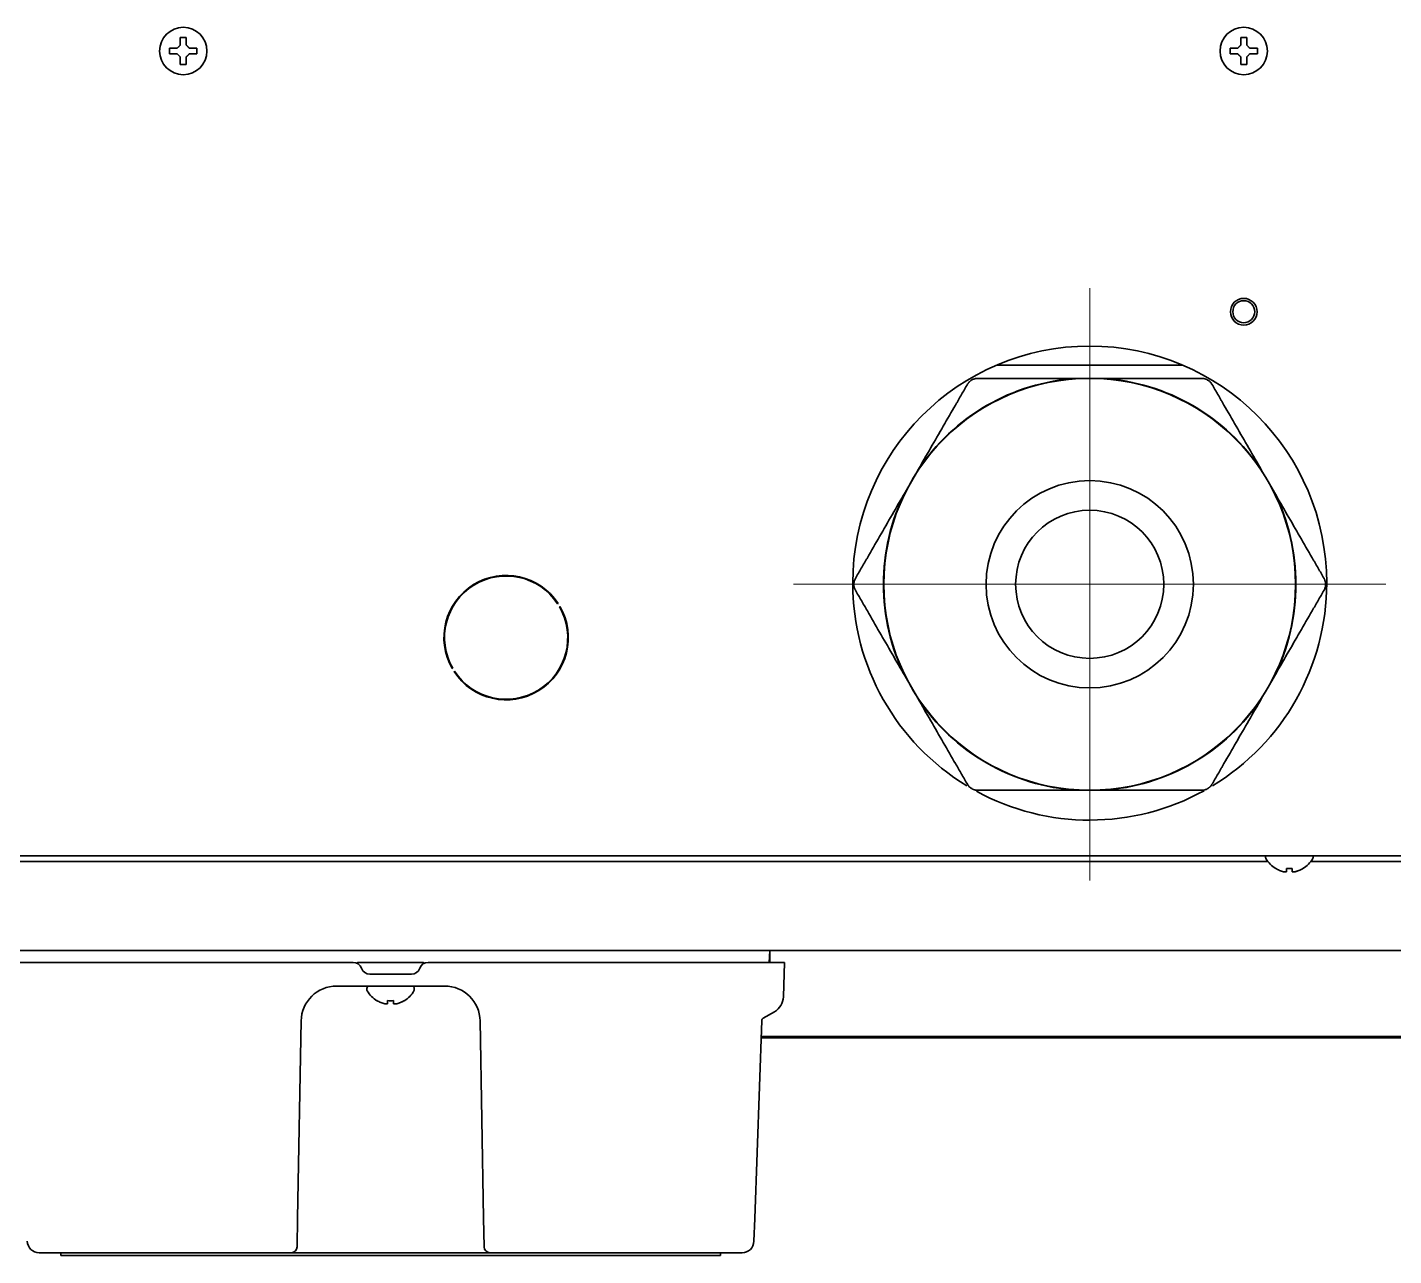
# Model space of a CAD drawing. Extents: x 5997 to 10491, y -672 to 3388.
# Drawn here: x 8851.8 to 9082.4, y 2362 to 2569.3 of the extents above; entities that cross this region are included whole.
import ezdxf

# ---------------------------------------------------------------- set-up
doc = ezdxf.new("R2010")
doc.units = 0
doc.header["$LTSCALE"] = 5
doc.layers.get('0').update_dxf_attribs({"linetype": 'CONTINUOUS', "lineweight": 0})
doc.layers.add('1', color=7, linetype='CONTINUOUS', true_color=0xffffff)

msp = doc.modelspace()

# ---------------------------------------------------------------- linework, layer by layer
at = {"color": 1}
for p, q in [((9031.07, 2525.33), (9031.07, 2425.33)), ((8981.07, 2475.33), (9081.07, 2475.33))]:
    msp.add_line(p, q, dxfattribs=at)
at = {"layer": '1', "color": 7, "linetype": 'Continuous', "lineweight": 35}
for p, q in [((8875.77, 2565.33), (8875.77, 2565.83)), ((8875.77, 2564.83), (8875.77, 2565.33)), ((8880.37, 2565.83), (8880.37, 2565.33)), ((8880.37, 2565.33), (8880.37, 2564.83)), ((9054.77, 2565.33), (9054.77, 2565.83)), ((9054.77, 2564.83), (9054.77, 2565.33)), ((9059.37, 2565.83), (9059.37, 2565.33)), ((9059.37, 2565.33), (9059.37, 2564.83)), ((9046.74, 2512.33), (9015.38, 2512.33)), ((9031.07, 2510.08), (9028.92, 2510.08)), ((9033.22, 2510.08), (9031.07, 2510.08)), ((9002.05, 2494.56), (9000.98, 2492.7)), ((9061.17, 2492.7), (9060.09, 2494.56)), ((9000.98, 2492.7), (8999.9, 2490.84)), ((9062.24, 2490.84), (9061.17, 2492.7)), ((8941.26, 2472.05), (8941.34, 2472.1)), ((8941.66, 2471.59), (8941.57, 2471.53)), ((8923.46, 2461.11), (8923.55, 2461.16)), ((8923.86, 2460.65), (8923.78, 2460.59)), ((8999.9, 2459.81), (9000.98, 2457.95)), ((9061.17, 2457.95), (9062.24, 2459.81)), ((9000.98, 2457.95), (9002.05, 2456.09)), ((9060.09, 2456.09), (9061.17, 2457.95)), ((9028.92, 2440.58), (9031.07, 2440.58)), ((9031.07, 2440.58), (9033.22, 2440.58)), ((9231.07, 2429.53), (8663.37, 2429.53)), ((9061.16, 2428.53), (8697.19, 2428.53)), ((9060.79, 2429.53), (9060.77, 2429.43)), ((9060.77, 2429.43), (9060.77, 2429.23)), ((9196.57, 2428.53), (9068.38, 2428.53)), ((9068.77, 2429.43), (9068.76, 2429.53)), ((9068.77, 2429.23), (9068.77, 2429.43)), ((9062.47, 2427.35), (9062.47, 2427.38)), ((9067.07, 2427.38), (9067.07, 2427.35)), ((9198.07, 2413.53), (8665.42, 2413.53)), ((8977.07, 2413.53), (8976.97, 2411.53)), ((8977.1, 2413.53), (8977.07, 2411.53)), ((8848.57, 2411.53), (8906.74, 2411.53)), ((8907.77, 2411.53), (8918.37, 2411.53)), ((8919.4, 2411.53), (8977.57, 2411.53)), ((8977.57, 2411.53), (8979.57, 2411.53)), ((8979.37, 2405.69), (8979.57, 2411.53)), ((8909.57, 2409.53), (8916.57, 2409.53)), ((8903.97, 2407.53), (8922.18, 2407.53)), ((8909.07, 2407.13), (8909.07, 2406.93)), ((8917.07, 2406.93), (8917.07, 2407.13)), ((8910.77, 2405.05), (8910.77, 2405.08)), ((8915.37, 2405.08), (8915.37, 2405.05)), ((8975.98, 2402.11), (8977.87, 2403.2)), ((8897.37, 2368.33), (8897.97, 2401.63)), ((8928.18, 2401.63), (8928.77, 2368.33)), ((8974.53, 2368.32), (8975.73, 2401.69)), ((9201.73, 2398.78), (8975.58, 2398.78)), ((9201.73, 2399.04), (8975.59, 2399.04)), ((8897.29, 2363.51), (8897.37, 2368.33)), ((8928.77, 2368.33), (8928.86, 2363.51)), ((8974.39, 2364.46), (8974.53, 2368.32)), ((8896.29, 2362.53), (8853.75, 2362.53)), ((8857.39, 2362.03), (8857.39, 2362.53)), ((8903.29, 2362.53), (8896.29, 2362.53)), ((8922.86, 2362.53), (8903.29, 2362.53)), ((8929.86, 2362.53), (8922.86, 2362.53)), ((8972.4, 2362.53), (8929.86, 2362.53)), ((8968.76, 2362.03), (8968.76, 2362.53))]:
    msp.add_line(p, q, dxfattribs=at)
for centre, radius in [((8878.07, 2565.33), 4), ((9057.07, 2565.33), 4), ((9057.07, 2521.33), 1.85), ((9031.07, 2475.33), 34.75), ((9031.07, 2475.33), 17.5), ((9031.07, 2475.33), 12.5)]:
    msp.add_circle(centre, radius, dxfattribs=at)
for centre, radius, start, end in [((9057.07, 2521.33), 2.25, 0, 180), ((9057.07, 2521.33), 2.25, 180, 0), ((9031.07, 2475.53), 40, 0, 180), ((9031.07, 2475.33), 34.82, 93.5403, 146.4597), ((9031.07, 2475.33), 34.82, 33.5403, 86.4597), ((9031.07, 2475.33), 34.82, 153.5403, 206.4597), ((9031.07, 2475.33), 34.82, 333.5403, 26.4597), ((8932.57, 2466.33), 10.5, 33.3443, 209.8169), ((8932.57, 2466.33), 10.4, 33.3601, 209.7987), ((9031.07, 2475.53), 40, 180, 238.7925), ((9031.07, 2475.53), 40, 301.1878, 0), ((8932.57, 2466.33), 10.5, 213.0914, 30.0698), ((8932.57, 2466.33), 10.4, 213.1047, 30.0541), ((9031.07, 2475.33), 34.82, 213.5403, 266.4597), ((9031.07, 2475.33), 34.82, 273.5403, 326.4597), ((9031.07, 2475.53), 40, 241.4334, 298.8394), ((9061.17, 2429.23), 0.4, 180, 210.3012), ((9064.97, 2431.45), 4.8, 210.3012, 238.6273), ((9064.57, 2431.45), 4.8, 301.3727, 329.6988), ((9068.37, 2429.23), 0.4, 329.6988, 0), ((8906.74, 2410.03), 1.5, 19.4712, 90), ((8907.77, 2410.83), 0.7, 90, 125.9212), ((8909.57, 2411.03), 1.5, 199.4712, 270), ((8916.57, 2411.03), 1.5, 270, 340.5288), ((8919.4, 2410.03), 1.5, 90, 160.5288), ((8918.37, 2410.83), 0.7, 54.0788, 90), ((8903.97, 2401.53), 6, 90, 179), ((8909.47, 2407.13), 0.4, 90, 180), ((8909.47, 2406.93), 0.4, 180, 210.3012), ((8913.27, 2409.15), 4.8, 210.3012, 238.6273), ((8912.87, 2409.15), 4.8, 301.3727, 329.6988), ((8916.67, 2407.13), 0.4, 0, 90), ((8916.67, 2406.93), 0.4, 329.6988, 0), ((8922.18, 2401.53), 6, 1, 90), ((8976.37, 2405.8), 3, 300, 358), ((8976.23, 2401.67), 0.5, 120, 178), ((8853.75, 2364.53), 2, 182, 270), ((8972.4, 2364.53), 2, 270, 358), ((8896.29, 2363.53), 1, 270, 359), ((8929.86, 2363.53), 1, 181, 270)]:
    msp.add_arc(centre, radius, start, end, dxfattribs=at)
for points in [[(8877.57, 2566.33), (8877.57, 2566.38), (8877.57, 2566.49), (8877.57, 2566.65), (8877.57, 2566.81), (8877.57, 2566.96), (8877.57, 2567.12), (8877.57, 2567.27), (8877.57, 2567.44), (8877.57, 2567.56), (8877.57, 2567.63)], [(8877.57, 2567.63), (8877.74, 2567.63), (8878.07, 2567.63), (8878.41, 2567.63), (8878.57, 2567.63)], [(9056.57, 2566.33), (9056.57, 2566.38), (9056.57, 2566.49), (9056.57, 2566.65), (9056.57, 2566.81), (9056.57, 2566.96), (9056.57, 2567.12), (9056.57, 2567.27), (9056.57, 2567.44), (9056.57, 2567.56), (9056.57, 2567.63)], [(9056.57, 2567.63), (9056.74, 2567.63), (9057.07, 2567.63), (9057.41, 2567.63), (9057.57, 2567.63)], [(8877.07, 2564.83), (8877.02, 2564.83), (8876.91, 2564.83), (8876.75, 2564.83), (8876.59, 2564.83), (8876.43, 2564.83), (8876.28, 2564.83), (8876.13, 2564.83), (8875.96, 2564.83), (8875.84, 2564.83), (8875.77, 2564.83)], [(8877.07, 2565.83), (8877.1, 2565.85), (8877.14, 2565.9), (8877.22, 2565.97), (8877.29, 2566.04), (8877.36, 2566.11), (8877.43, 2566.18), (8877.5, 2566.25), (8877.55, 2566.3), (8877.57, 2566.33)], [(8877.57, 2564.33), (8877.55, 2564.35), (8877.5, 2564.4), (8877.42, 2564.48), (8877.35, 2564.55), (8877.28, 2564.62), (8877.21, 2564.69), (8877.14, 2564.76), (8877.1, 2564.8), (8877.07, 2564.83)], [(8878.57, 2566.33), (8878.6, 2566.3), (8878.65, 2566.25), (8878.72, 2566.18), (8878.8, 2566.1), (8878.87, 2566.03), (8878.93, 2565.96), (8879, 2565.9), (8879.05, 2565.85), (8879.07, 2565.83)], [(8879.07, 2564.83), (8879.05, 2564.8), (8879, 2564.75), (8878.93, 2564.68), (8878.86, 2564.61), (8878.79, 2564.54), (8878.72, 2564.47), (8878.64, 2564.4), (8878.6, 2564.35), (8878.57, 2564.33)], [(8879.07, 2565.83), (8879.13, 2565.83), (8879.24, 2565.83), (8879.4, 2565.83), (8879.56, 2565.83), (8879.71, 2565.83), (8879.86, 2565.83), (8880.02, 2565.83), (8880.19, 2565.83), (8880.31, 2565.83), (8880.37, 2565.83)], [(9056.07, 2564.83), (9056.02, 2564.83), (9055.91, 2564.83), (9055.75, 2564.83), (9055.59, 2564.83), (9055.43, 2564.83), (9055.28, 2564.83), (9055.13, 2564.83), (9054.96, 2564.83), (9054.84, 2564.83), (9054.77, 2564.83)], [(9056.07, 2565.83), (9056.1, 2565.85), (9056.14, 2565.9), (9056.22, 2565.97), (9056.29, 2566.04), (9056.36, 2566.11), (9056.43, 2566.18), (9056.5, 2566.25), (9056.55, 2566.3), (9056.57, 2566.33)], [(9056.57, 2564.33), (9056.55, 2564.35), (9056.5, 2564.4), (9056.42, 2564.48), (9056.35, 2564.55), (9056.28, 2564.62), (9056.21, 2564.69), (9056.14, 2564.76), (9056.1, 2564.8), (9056.07, 2564.83)], [(9057.57, 2566.33), (9057.6, 2566.3), (9057.65, 2566.25), (9057.72, 2566.18), (9057.8, 2566.1), (9057.87, 2566.03), (9057.93, 2565.96), (9058, 2565.9), (9058.05, 2565.85), (9058.07, 2565.83)], [(9058.07, 2564.83), (9058.05, 2564.8), (9058, 2564.75), (9057.93, 2564.68), (9057.86, 2564.61), (9057.79, 2564.54), (9057.72, 2564.47), (9057.64, 2564.4), (9057.6, 2564.35), (9057.57, 2564.33)], [(9058.07, 2565.83), (9058.13, 2565.83), (9058.24, 2565.83), (9058.4, 2565.83), (9058.56, 2565.83), (9058.71, 2565.83), (9058.86, 2565.83), (9059.02, 2565.83), (9059.19, 2565.83), (9059.31, 2565.83), (9059.37, 2565.83)], [(8878.57, 2563.03), (8878.41, 2563.03), (8878.07, 2563.03), (8877.74, 2563.03), (8877.57, 2563.03)], [(8878.57, 2564.33), (8878.57, 2564.27), (8878.57, 2564.16), (8878.57, 2564), (8878.57, 2563.84), (8878.57, 2563.69), (8878.57, 2563.54), (8878.57, 2563.38), (8878.57, 2563.21), (8878.57, 2563.09), (8878.57, 2563.03)], [(9057.57, 2563.03), (9057.41, 2563.03), (9057.07, 2563.03), (9056.74, 2563.03), (9056.57, 2563.03)], [(9057.57, 2564.33), (9057.57, 2564.27), (9057.57, 2564.16), (9057.57, 2564), (9057.57, 2563.84), (9057.57, 2563.69), (9057.57, 2563.54), (9057.57, 2563.38), (9057.57, 2563.21), (9057.57, 2563.09), (9057.57, 2563.03)], [(9063.77, 2426.83), (9063.8, 2426.83), (9063.84, 2426.82), (9063.92, 2426.82), (9063.99, 2426.81), (9064.06, 2426.81), (9064.13, 2426.82), (9064.2, 2426.82), (9064.25, 2426.83), (9064.27, 2426.83)], [(9064.27, 2426.83), (9064.27, 2426.84), (9064.27, 2426.87), (9064.27, 2426.92), (9064.27, 2426.98), (9064.27, 2427.04), (9064.27, 2427.11), (9064.27, 2427.18), (9064.27, 2427.27), (9064.27, 2427.34), (9064.27, 2427.38)], [(9064.27, 2427.38), (9064.44, 2427.36), (9064.77, 2427.34), (9065.11, 2427.36), (9065.27, 2427.38)], [(9065.27, 2426.83), (9065.3, 2426.83), (9065.35, 2426.82), (9065.42, 2426.82), (9065.5, 2426.81), (9065.57, 2426.81), (9065.63, 2426.82), (9065.7, 2426.82), (9065.75, 2426.83), (9065.77, 2426.83)], [(9065.77, 2426.83), (9065.83, 2426.84), (9065.94, 2426.87), (9066.1, 2426.92), (9066.26, 2426.98), (9066.41, 2427.04), (9066.56, 2427.11), (9066.72, 2427.18), (9066.89, 2427.27), (9067.01, 2427.34), (9067.07, 2427.38)], [(8912.07, 2404.53), (8912.1, 2404.53), (8912.14, 2404.52), (8912.22, 2404.52), (8912.29, 2404.51), (8912.36, 2404.51), (8912.43, 2404.52), (8912.5, 2404.52), (8912.55, 2404.53), (8912.57, 2404.53)], [(8912.57, 2404.53), (8912.57, 2404.54), (8912.57, 2404.57), (8912.57, 2404.62), (8912.57, 2404.68), (8912.57, 2404.74), (8912.57, 2404.81), (8912.57, 2404.88), (8912.57, 2404.97), (8912.57, 2405.04), (8912.57, 2405.08)], [(8912.57, 2405.08), (8912.74, 2405.06), (8913.07, 2405.04), (8913.41, 2405.06), (8913.57, 2405.08)], [(8913.57, 2404.53), (8913.6, 2404.53), (8913.65, 2404.52), (8913.72, 2404.52), (8913.8, 2404.51), (8913.87, 2404.51), (8913.93, 2404.52), (8914, 2404.52), (8914.05, 2404.53), (8914.07, 2404.53)], [(8914.07, 2404.53), (8914.13, 2404.54), (8914.24, 2404.57), (8914.4, 2404.62), (8914.56, 2404.68), (8914.71, 2404.74), (8914.86, 2404.81), (8915.02, 2404.88), (8915.19, 2404.97), (8915.31, 2405.04), (8915.37, 2405.08)]]:
    msp.add_open_spline(points, degree=3, dxfattribs=at)
for points, knots in [([(8878.57, 2567.63), (8878.57, 2567.42), (8878.57, 2567.21), (8878.57, 2566.89), (8878.57, 2566.78), (8878.57, 2566.55), (8878.57, 2566.44), (8878.57, 2566.33)], [0, 0, 0, 0, 0.5, 0.5, 0.75, 0.75, 1, 1, 1, 1]), ([(9057.57, 2567.63), (9057.57, 2567.42), (9057.57, 2567.21), (9057.57, 2566.89), (9057.57, 2566.78), (9057.57, 2566.55), (9057.57, 2566.44), (9057.57, 2566.33)], [0, 0, 0, 0, 0.5, 0.5, 0.75, 0.75, 1, 1, 1, 1]), ([(8875.77, 2565.83), (8875.98, 2565.83), (8876.19, 2565.83), (8876.51, 2565.83), (8876.62, 2565.83), (8876.84, 2565.83), (8876.96, 2565.83), (8877.07, 2565.83)], [0, 0, 0, 0, 0.5, 0.5, 0.75, 0.75, 1, 1, 1, 1]), ([(8880.37, 2564.83), (8880.17, 2564.83), (8879.96, 2564.83), (8879.64, 2564.83), (8879.53, 2564.83), (8879.3, 2564.83), (8879.19, 2564.83), (8879.07, 2564.83)], [0, 0, 0, 0, 0.5, 0.5, 0.75, 0.75, 1, 1, 1, 1]), ([(9054.77, 2565.83), (9054.98, 2565.83), (9055.19, 2565.83), (9055.51, 2565.83), (9055.62, 2565.83), (9055.84, 2565.83), (9055.96, 2565.83), (9056.07, 2565.83)], [0, 0, 0, 0, 0.5, 0.5, 0.75, 0.75, 1, 1, 1, 1]), ([(9059.37, 2564.83), (9059.17, 2564.83), (9058.96, 2564.83), (9058.64, 2564.83), (9058.53, 2564.83), (9058.3, 2564.83), (9058.19, 2564.83), (9058.07, 2564.83)], [0, 0, 0, 0, 0.5, 0.5, 0.75, 0.75, 1, 1, 1, 1]), ([(8877.57, 2563.03), (8877.57, 2563.23), (8877.57, 2563.44), (8877.57, 2563.76), (8877.57, 2563.87), (8877.57, 2564.1), (8877.57, 2564.21), (8877.57, 2564.33)], [0, 0, 0, 0, 0.5, 0.5, 0.75, 0.75, 1, 1, 1, 1]), ([(9056.57, 2563.03), (9056.57, 2563.23), (9056.57, 2563.44), (9056.57, 2563.76), (9056.57, 2563.87), (9056.57, 2564.1), (9056.57, 2564.21), (9056.57, 2564.33)], [0, 0, 0, 0, 0.5, 0.5, 0.75, 0.75, 1, 1, 1, 1]), ([(9012.16, 2510.08), (9012.08, 2510.08), (9012, 2510.07), (9011.83, 2510.05), (9011.75, 2510.03), (9011.58, 2509.99), (9011.49, 2509.96), (9011.33, 2509.89), (9011.24, 2509.85), (9011.15, 2509.8), (9011.13, 2509.79), (9011.09, 2509.76), (9011.03, 2509.72), (9010.94, 2509.66), (9010.87, 2509.6), (9010.82, 2509.56), (9010.8, 2509.54), (9010.77, 2509.51), (9010.76, 2509.5), (9010.68, 2509.42), (9010.62, 2509.35), (9010.55, 2509.25), (9010.52, 2509.22), (9010.48, 2509.15), (9010.45, 2509.11), (9010.43, 2509.08)], [0, 0, 0, 0, 0.125, 0.125, 0.25, 0.25, 0.375, 0.375, 0.5, 0.5, 0.53125, 0.53125, 0.5625, 0.625, 0.6875, 0.6875, 0.71875, 0.71875, 0.75, 0.75, 0.875, 0.875, 0.9375, 0.9375, 1, 1, 1, 1]), ([(9028.92, 2510.08), (9027.45, 2510.08), (9026, 2510.08), (9023.14, 2510.08), (9021.73, 2510.08), (9018.94, 2510.08), (9017.56, 2510.08), (9016.03, 2510.08), (9015.86, 2510.08), (9015.52, 2510.08), (9015.01, 2510.08), (9014.5, 2510.08), (9013.49, 2510.08), (9012.83, 2510.08), (9012.16, 2510.08)], [0, 0, 0, 0, 0.25, 0.25, 0.5, 0.5, 0.75, 0.75, 0.78125, 0.78125, 0.8125, 0.875, 0.875, 1, 1, 1, 1]), ([(9033.22, 2510.08), (9034.69, 2510.08), (9036.14, 2510.08), (9039, 2510.08), (9040.41, 2510.08), (9043.2, 2510.08), (9044.58, 2510.08), (9046.12, 2510.08), (9046.29, 2510.08), (9046.63, 2510.08), (9047.14, 2510.08), (9047.64, 2510.08), (9048.65, 2510.08), (9049.32, 2510.08), (9049.98, 2510.08)], [0, 0, 0, 0, 0.25, 0.25, 0.5, 0.5, 0.75, 0.75, 0.78125, 0.78125, 0.8125, 0.875, 0.875, 1, 1, 1, 1]), ([(9051.71, 2509.08), (9051.67, 2509.15), (9051.63, 2509.22), (9051.52, 2509.35), (9051.47, 2509.42), (9051.34, 2509.54), (9051.28, 2509.6), (9051.14, 2509.71), (9051.06, 2509.76), (9050.96, 2509.82), (9050.94, 2509.83), (9050.9, 2509.85), (9050.84, 2509.88), (9050.74, 2509.93), (9050.66, 2509.96), (9050.59, 2509.98), (9050.57, 2509.99), (9050.53, 2510), (9050.51, 2510.01), (9050.4, 2510.03), (9050.32, 2510.05), (9050.19, 2510.07), (9050.15, 2510.07), (9050.06, 2510.07), (9050.02, 2510.08), (9049.98, 2510.08)], [0, 0, 0, 0, 0.125, 0.125, 0.25, 0.25, 0.375, 0.375, 0.5, 0.5, 0.53125, 0.53125, 0.5625, 0.625, 0.6875, 0.6875, 0.71875, 0.71875, 0.75, 0.75, 0.875, 0.875, 0.9375, 0.9375, 1, 1, 1, 1]), ([(9002.05, 2494.56), (9002.79, 2495.84), (9003.51, 2497.09), (9004.94, 2499.57), (9005.65, 2500.79), (9007.04, 2503.21), (9007.73, 2504.4), (9008.5, 2505.73), (9008.59, 2505.88), (9008.76, 2506.17), (9009.01, 2506.61), (9009.26, 2507.05), (9009.77, 2507.93), (9010.1, 2508.5), (9010.43, 2509.08)], [0, 0, 0, 0, 0.25, 0.25, 0.5, 0.5, 0.75, 0.75, 0.78125, 0.78125, 0.8125, 0.875, 0.875, 1, 1, 1, 1]), ([(9060.09, 2494.56), (9059.36, 2495.84), (9058.63, 2497.09), (9057.2, 2499.57), (9056.5, 2500.79), (9055.1, 2503.21), (9054.41, 2504.4), (9053.64, 2505.73), (9053.56, 2505.88), (9053.39, 2506.17), (9053.13, 2506.61), (9052.88, 2507.05), (9052.38, 2507.93), (9052.04, 2508.5), (9051.71, 2509.08)], [0, 0, 0, 0, 0.25, 0.25, 0.5, 0.5, 0.75, 0.75, 0.78125, 0.78125, 0.8125, 0.875, 0.875, 1, 1, 1, 1]), ([(8999.9, 2490.84), (8999.17, 2489.57), (8998.44, 2488.31), (8997.01, 2485.83), (8996.31, 2484.61), (8994.91, 2482.2), (8994.22, 2481), (8993.46, 2479.67), (8993.37, 2479.52), (8993.2, 2479.23), (8992.95, 2478.79), (8992.69, 2478.35), (8992.19, 2477.48), (8991.86, 2476.9), (8991.52, 2476.33)], [0, 0, 0, 0, 0.25, 0.25, 0.5, 0.5, 0.75, 0.75, 0.78125, 0.78125, 0.8125, 0.875, 0.875, 1, 1, 1, 1]), ([(9062.24, 2490.84), (9062.98, 2489.57), (9063.7, 2488.31), (9065.13, 2485.83), (9065.84, 2484.61), (9067.23, 2482.2), (9067.92, 2481), (9068.69, 2479.67), (9068.78, 2479.52), (9068.95, 2479.23), (9069.2, 2478.79), (9069.45, 2478.35), (9069.96, 2477.48), (9070.29, 2476.9), (9070.62, 2476.33)], [0, 0, 0, 0, 0.25, 0.25, 0.5, 0.5, 0.75, 0.75, 0.78125, 0.78125, 0.8125, 0.875, 0.875, 1, 1, 1, 1]), ([(8991.52, 2476.33), (8991.48, 2476.25), (8991.45, 2476.18), (8991.38, 2476.02), (8991.35, 2475.94), (8991.3, 2475.77), (8991.29, 2475.69), (8991.26, 2475.51), (8991.26, 2475.42), (8991.26, 2475.3), (8991.26, 2475.28), (8991.26, 2475.24), (8991.26, 2475.17), (8991.27, 2475.06), (8991.29, 2474.97), (8991.3, 2474.9), (8991.31, 2474.88), (8991.32, 2474.84), (8991.32, 2474.82), (8991.35, 2474.71), (8991.38, 2474.63), (8991.43, 2474.51), (8991.45, 2474.47), (8991.48, 2474.4), (8991.5, 2474.36), (8991.52, 2474.33)], [0, 0, 0, 0, 0.125, 0.125, 0.25, 0.25, 0.375, 0.375, 0.5, 0.5, 0.53125, 0.53125, 0.5625, 0.625, 0.6875, 0.6875, 0.71875, 0.71875, 0.75, 0.75, 0.875, 0.875, 0.9375, 0.9375, 1, 1, 1, 1]), ([(9070.62, 2474.33), (9070.66, 2474.4), (9070.7, 2474.47), (9070.77, 2474.63), (9070.79, 2474.71), (9070.84, 2474.88), (9070.86, 2474.97), (9070.88, 2475.14), (9070.89, 2475.23), (9070.89, 2475.35), (9070.89, 2475.37), (9070.89, 2475.42), (9070.88, 2475.48), (9070.87, 2475.6), (9070.86, 2475.68), (9070.84, 2475.75), (9070.84, 2475.77), (9070.83, 2475.81), (9070.82, 2475.84), (9070.79, 2475.94), (9070.77, 2476.02), (9070.72, 2476.14), (9070.7, 2476.18), (9070.66, 2476.25), (9070.64, 2476.29), (9070.62, 2476.33)], [0, 0, 0, 0, 0.125, 0.125, 0.25, 0.25, 0.375, 0.375, 0.5, 0.5, 0.53125, 0.53125, 0.5625, 0.625, 0.6875, 0.6875, 0.71875, 0.71875, 0.75, 0.75, 0.875, 0.875, 0.9375, 0.9375, 1, 1, 1, 1]), ([(8991.52, 2474.33), (8991.86, 2473.75), (8992.52, 2472.59), (8993.2, 2471.43), (8994.22, 2469.66), (8994.9, 2468.47), (8996.29, 2466.06), (8997, 2464.84), (8998.43, 2462.36), (8999.16, 2461.1), (8999.9, 2459.81)], [0, 0, 0, 0, 0.125, 0.25, 0.25, 0.5, 0.5, 0.75, 0.75, 1, 1, 1, 1]), ([(9062.24, 2459.81), (9062.98, 2461.09), (9063.7, 2462.34), (9065.13, 2464.82), (9065.84, 2466.04), (9067.23, 2468.46), (9067.92, 2469.65), (9068.69, 2470.98), (9068.78, 2471.13), (9068.95, 2471.42), (9069.2, 2471.86), (9069.45, 2472.3), (9069.96, 2473.18), (9070.29, 2473.75), (9070.62, 2474.33)], [0, 0, 0, 0, 0.25, 0.25, 0.5, 0.5, 0.75, 0.75, 0.78125, 0.78125, 0.8125, 0.875, 0.875, 1, 1, 1, 1]), ([(9010.43, 2441.58), (9010.1, 2442.15), (9009.43, 2443.31), (9008.76, 2444.48), (9007.74, 2446.24), (9007.05, 2447.43), (9005.66, 2449.84), (9004.96, 2451.06), (9003.52, 2453.54), (9002.79, 2454.81), (9002.05, 2456.09)], [0, 0, 0, 0, 0.125, 0.25, 0.25, 0.5, 0.5, 0.75, 0.75, 1, 1, 1, 1]), ([(9060.09, 2456.09), (9059.36, 2454.82), (9058.63, 2453.56), (9057.2, 2451.08), (9056.5, 2449.86), (9055.1, 2447.44), (9054.41, 2446.25), (9053.64, 2444.92), (9053.56, 2444.77), (9053.39, 2444.48), (9053.13, 2444.04), (9052.88, 2443.6), (9052.38, 2442.73), (9052.04, 2442.15), (9051.71, 2441.58)], [0, 0, 0, 0, 0.25, 0.25, 0.5, 0.5, 0.75, 0.75, 0.78125, 0.78125, 0.8125, 0.875, 0.875, 1, 1, 1, 1]), ([(9010.43, 2441.58), (9010.47, 2441.5), (9010.52, 2441.44), (9010.62, 2441.3), (9010.68, 2441.24), (9010.8, 2441.11), (9010.87, 2441.05), (9011.01, 2440.94), (9011.08, 2440.89), (9011.18, 2440.83), (9011.2, 2440.82), (9011.24, 2440.8), (9011.3, 2440.77), (9011.41, 2440.72), (9011.49, 2440.69), (9011.55, 2440.67), (9011.57, 2440.67), (9011.62, 2440.65), (9011.64, 2440.65), (9011.75, 2440.62), (9011.83, 2440.6), (9011.96, 2440.59), (9012, 2440.58), (9012.08, 2440.58), (9012.12, 2440.58), (9012.16, 2440.58)], [0, 0, 0, 0, 0.125, 0.125, 0.25, 0.25, 0.375, 0.375, 0.5, 0.5, 0.53125, 0.53125, 0.5625, 0.625, 0.6875, 0.6875, 0.71875, 0.71875, 0.75, 0.75, 0.875, 0.875, 0.9375, 0.9375, 1, 1, 1, 1]), ([(9028.92, 2440.58), (9027.45, 2440.58), (9026, 2440.58), (9023.14, 2440.58), (9021.73, 2440.58), (9018.94, 2440.58), (9017.56, 2440.58), (9016.03, 2440.58), (9015.86, 2440.58), (9015.52, 2440.58), (9015.01, 2440.58), (9014.5, 2440.58), (9013.49, 2440.58), (9012.83, 2440.58), (9012.16, 2440.58)], [0, 0, 0, 0, 0.25, 0.25, 0.5, 0.5, 0.75, 0.75, 0.78125, 0.78125, 0.8125, 0.875, 0.875, 1, 1, 1, 1]), ([(9033.22, 2440.58), (9034.69, 2440.58), (9036.14, 2440.58), (9039, 2440.58), (9040.41, 2440.58), (9043.2, 2440.58), (9044.58, 2440.58), (9046.12, 2440.58), (9046.29, 2440.58), (9046.63, 2440.58), (9047.14, 2440.58), (9047.64, 2440.58), (9048.65, 2440.58), (9049.32, 2440.58), (9049.98, 2440.58)], [0, 0, 0, 0, 0.25, 0.25, 0.5, 0.5, 0.75, 0.75, 0.78125, 0.78125, 0.8125, 0.875, 0.875, 1, 1, 1, 1]), ([(9049.98, 2440.58), (9050.06, 2440.58), (9050.15, 2440.58), (9050.31, 2440.6), (9050.4, 2440.62), (9050.57, 2440.66), (9050.65, 2440.69), (9050.82, 2440.76), (9050.9, 2440.8), (9051, 2440.85), (9051.02, 2440.87), (9051.06, 2440.89), (9051.11, 2440.93), (9051.21, 2440.99), (9051.27, 2441.05), (9051.32, 2441.09), (9051.34, 2441.11), (9051.37, 2441.14), (9051.39, 2441.16), (9051.47, 2441.23), (9051.52, 2441.3), (9051.6, 2441.4), (9051.62, 2441.43), (9051.67, 2441.5), (9051.69, 2441.54), (9051.71, 2441.58)], [0, 0, 0, 0, 0.125, 0.125, 0.25, 0.25, 0.375, 0.375, 0.5, 0.5, 0.53125, 0.53125, 0.5625, 0.625, 0.6875, 0.6875, 0.71875, 0.71875, 0.75, 0.75, 0.875, 0.875, 0.9375, 0.9375, 1, 1, 1, 1]), ([(9062.47, 2427.38), (9062.68, 2427.26), (9062.89, 2427.15), (9063.21, 2427.01), (9063.32, 2426.97), (9063.54, 2426.89), (9063.66, 2426.86), (9063.77, 2426.83)], [0, 0, 0, 0, 0.5, 0.5, 0.75, 0.75, 1, 1, 1, 1]), ([(9065.27, 2427.38), (9065.27, 2427.26), (9065.27, 2427.15), (9065.27, 2427.01), (9065.27, 2426.97), (9065.27, 2426.89), (9065.27, 2426.86), (9065.27, 2426.83)], [0, 0, 0, 0, 0.5, 0.5, 0.75, 0.75, 1, 1, 1, 1]), ([(8910.77, 2405.08), (8910.98, 2404.96), (8911.19, 2404.85), (8911.51, 2404.71), (8911.62, 2404.67), (8911.84, 2404.59), (8911.96, 2404.56), (8912.07, 2404.53)], [0, 0, 0, 0, 0.5, 0.5, 0.75, 0.75, 1, 1, 1, 1]), ([(8913.57, 2405.08), (8913.57, 2404.96), (8913.57, 2404.85), (8913.57, 2404.71), (8913.57, 2404.67), (8913.57, 2404.59), (8913.57, 2404.56), (8913.57, 2404.53)], [0, 0, 0, 0, 0.5, 0.5, 0.75, 0.75, 1, 1, 1, 1]), ([(8968.76, 2362.03), (8968.76, 2362.03), (8967.27, 2362.03), (8963.74, 2362.03), (8960.14, 2362.03), (8955.88, 2362.03), (8951.15, 2362.03), (8946.97, 2362.03), (8943.53, 2362.03), (8940.9, 2362.03), (8938.18, 2362.03), (8934.28, 2362.03), (8929.02, 2362.03), (8922.3, 2362.03), (8912.55, 2362.03), (8900.06, 2362.03), (8885.76, 2362.03), (8873.47, 2362.03), (8864.36, 2362.03), (8859.37, 2362.03), (8857.64, 2362.03), (8857.39, 2362.03), (8857.39, 2362.03)], [0, 0, 0, 0, 0.053171, 0.084544, 0.119532, 0.157638, 0.197989, 0.239589, 0.260555, 0.281484, 0.302943, 0.325564, 0.374192, 0.426999, 0.483284, 0.601777, 0.718297, 0.820521, 0.900396, 0.957646, 0.980059, 1, 1, 1, 1])]:
    msp.add_open_spline(points, degree=3, knots=knots, dxfattribs=at)

doc.saveas('drawing.dxf')
